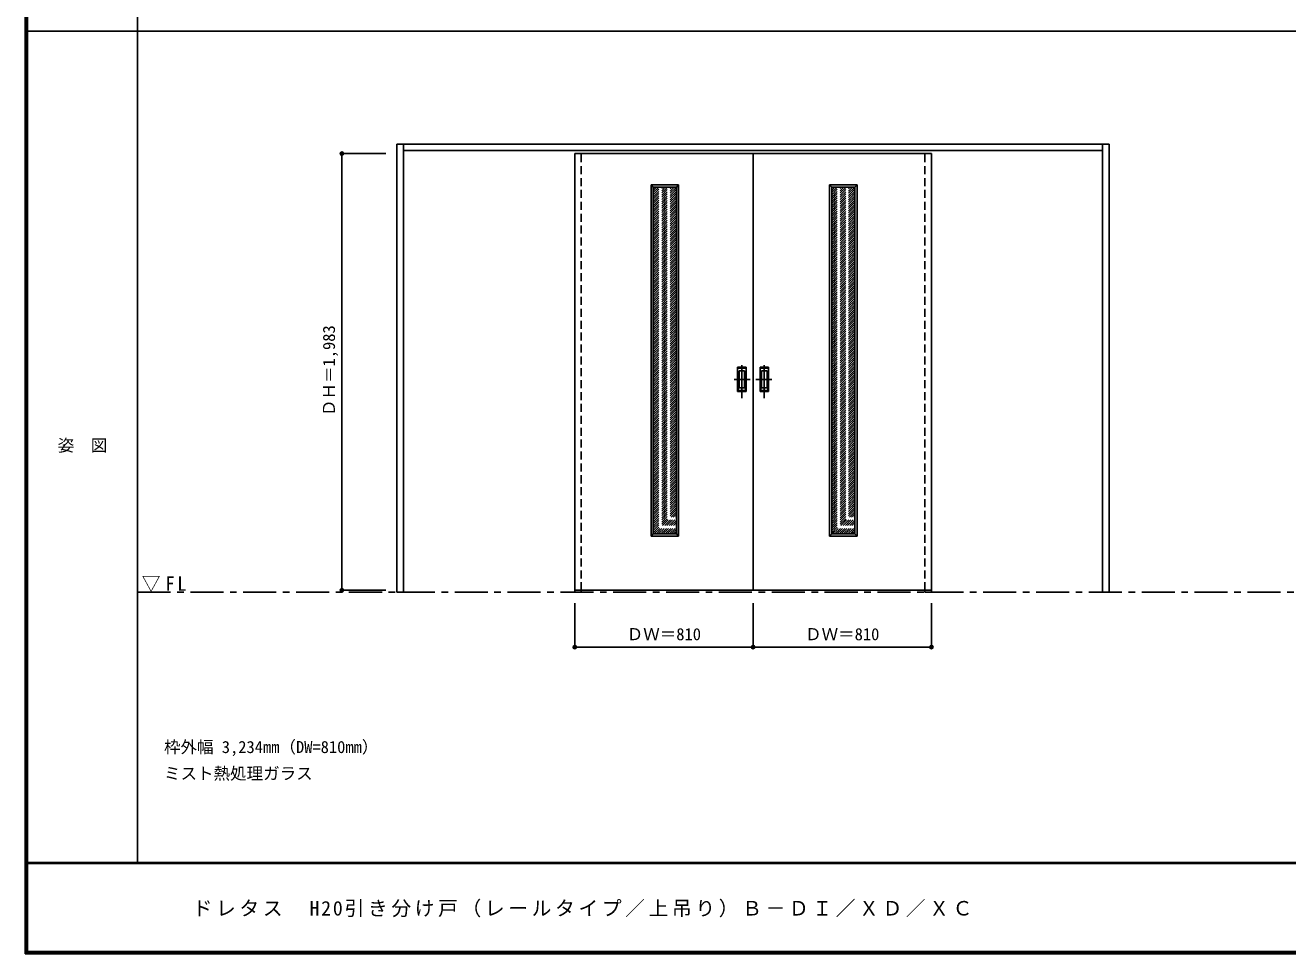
# Model space of a CAD drawing. Units: millimetres, scale not verified. Extents: x -6000 to 5700, y -4307 to 4260.
# Drawn here: x -6000 to -267, y -4205 to 12 of the extents above; entities that cross this region are included whole.
import ezdxf
from ezdxf.enums import TextEntityAlignment as Align

# ---------------------------------------------------------------- set-up
doc = ezdxf.new("R2010")
doc.units = ezdxf.units.MM
doc.header["$LTSCALE"] = 30
doc.header["$PDMODE"] = 32
doc.header["$PDSIZE"] = 15
doc.linetypes.add('CHAIN1', pattern=[8, 5, -1, 1, -1])
doc.linetypes.add('DASHED1', pattern=[1.8, 1.2, -0.6])
for name, color, linetype in [('0-1_通り芯', 7, 'CHAIN1'), ('0-2_扉', 7, 'Continuous'), ('0-4_枠', 3, 'Continuous'), ('0-6_引手', 7, 'Continuous'), ('0-A_文字', 7, 'Continuous'), ('0-B_寸法', 7, 'Continuous'), ('0-C_ハッチ', 4, 'DASHED1'), ('F-1_枠', 6, 'Continuous'), ('F-A_文字', 7, 'Continuous')]:
    doc.layers.add(name, color=color, linetype=linetype)
doc.styles.add('ＭＳ ゴシック', font='')
doc.styles.get('ＭＳ ゴシック').set_extended_font_data('MS Gothic')

msp = doc.modelspace()

# ---------------------------------------------------------------- linework, layer by layer
at = {"layer": '0-1_通り芯'}
msp.add_line((-5490, -2562.5), (100, -2562.5), dxfattribs=at)
at = {"layer": '0-2_扉', "color": 3}
for p, q in [((-3505, -571), (-2695, -571)), ((-3505, -2554), (-3505, -571)), ((-1885, -571), (-2695, -571)), ((-1885, -2554), (-1885, -571)), ((-3148, -723.5), (-3043, -723.5)), ((-3043, -723.5), (-3043, -2298.5)), ((-2338, -723.5), (-2233, -723.5)), ((-2233, -723.5), (-2233, -2298.5)), ((-3505, -2554), (-2695, -2554))]:
    msp.add_line(p, q, dxfattribs=at)
at = {"layer": '0-2_扉', "color": 4, "linetype": 'DASHED1'}
for p, q in [((-3475, -2554), (-3475, -571)), ((-1915, -2554), (-1915, -571))]:
    msp.add_line(p, q, dxfattribs=at)
at = {"layer": '0-2_扉'}
for p, q in [((-3158, -713.5), (-3148, -723.5)), ((-3158, -713.5), (-3033, -713.5)), ((-3158, -2308.5), (-3158, -713.5)), ((-3033, -713.5), (-3043, -723.5)), ((-3033, -713.5), (-3033, -2308.5)), ((-2348, -713.5), (-2338, -723.5)), ((-2348, -713.5), (-2223, -713.5)), ((-2348, -2308.5), (-2348, -713.5)), ((-2223, -713.5), (-2233, -723.5)), ((-2223, -713.5), (-2223, -2308.5)), ((-3148, -2298.5), (-3158, -2308.5)), ((-3158, -2308.5), (-3033, -2308.5)), ((-3043, -2298.5), (-3033, -2308.5)), ((-2338, -2298.5), (-2348, -2308.5)), ((-2348, -2308.5), (-2223, -2308.5)), ((-2233, -2298.5), (-2223, -2308.5))]:
    msp.add_line(p, q, dxfattribs=at)
at = {"layer": '0-2_扉', "color": 3}
for points in [[(-1885, -2554), (-2695, -2554), (-2695, -571)], [(-3148, -723.5), (-3148, -2298.5), (-3043, -2298.5)], [(-2338, -723.5), (-2338, -2298.5), (-2233, -2298.5)]]:
    msp.add_lwpolyline(points, dxfattribs=at)
at = {"layer": '0-4_枠'}
for p, q in [((-4312, -2562.5), (-4312, -527.5)), ((-4312, -527.5), (-1078, -527.5)), ((-4282, -2562.5), (-4282, -527.5)), ((-4282, -557.5), (-1108, -557.5)), ((-1108, -2562.5), (-1108, -527.5)), ((-1078, -2562.5), (-1078, -527.5)), ((-4282, -2562.5), (-4312, -2562.5)), ((-3505, -2554), (-3505, -2562.5)), ((-3505, -2562.5), (-3475, -2562.5)), ((-3475, -2554), (-3475, -2562.5)), ((-1915, -2554), (-1915, -2562.5)), ((-1915, -2562.5), (-1885, -2562.5)), ((-1885, -2554), (-1885, -2562.5)), ((-1078, -2562.5), (-1108, -2562.5))]:
    msp.add_line(p, q, dxfattribs=at)
at = {"layer": '0-4_枠', "color": 4, "linetype": 'DASHED1'}
for p, q in [((-3505, -2554.5), (-3505, -557.5)), ((-3475, -2554.5), (-3475, -557.5)), ((-1915, -2554.5), (-1915, -557.5)), ((-1885, -2554.5), (-1885, -557.5))]:
    msp.add_line(p, q, dxfattribs=at)
at = {"layer": '0-6_引手'}
for p, q in [((-2727, -1541.5), (-2765, -1541.5)), ((-2765, -1651.5), (-2765, -1541.5)), ((-2727, -1651.5), (-2727, -1541.5)), ((-2663, -1541.5), (-2625, -1541.5)), ((-2663, -1651.5), (-2663, -1541.5)), ((-2625, -1651.5), (-2625, -1541.5)), ((-2733.5, -1557.5), (-2758.5, -1557.5)), ((-2758.5, -1635.5), (-2758.5, -1557.5)), ((-2733.5, -1635.5), (-2733.5, -1557.5)), ((-2656.5, -1557.5), (-2631.5, -1557.5)), ((-2656.5, -1635.5), (-2656.5, -1557.5)), ((-2631.5, -1635.5), (-2631.5, -1557.5)), ((-2727, -1651.5), (-2765, -1651.5)), ((-2733.5, -1635.5), (-2758.5, -1635.5)), ((-2663, -1651.5), (-2625, -1651.5)), ((-2656.5, -1635.5), (-2631.5, -1635.5))]:
    msp.add_line(p, q, dxfattribs=at)
at = {"layer": '0-6_引手', "linetype": 'DASHED1'}
for p, q in [((-2762, -1647.5), (-2762, -1545.5)), ((-2628, -1647.5), (-2628, -1545.5)), ((-2730, -1647.5), (-2762, -1647.5)), ((-2660, -1647.5), (-2628, -1647.5))]:
    msp.add_line(p, q, dxfattribs=at)
at = {"layer": '0-6_引手', "linetype": 'CHAIN1'}
for p, q in [((-2746, -1681.73), (-2746, -1510.88)), ((-2644, -1681.73), (-2644, -1510.88)), ((-2707.93, -1596.5), (-2780.44, -1596.5)), ((-2682.07, -1596.5), (-2609.56, -1596.5))]:
    msp.add_line(p, q, dxfattribs=at)
at = {"layer": '0-6_引手', "linetype": 'DASHED1'}
for points in [[(-2730, -1647.5), (-2730, -1545.5), (-2762, -1545.5)], [(-2660, -1647.5), (-2660, -1545.5), (-2628, -1545.5)]]:
    msp.add_lwpolyline(points, dxfattribs=at)
at = {"layer": '0-B_寸法', "color": 4}
for p, q in [((-4562, -571), (-4362, -571)), ((-4562, -571), (-4562, -2554)), ((-4562, -2554), (-4362, -2554)), ((-3505, -2812.5), (-3505, -2612.5)), ((-2695, -2812.5), (-2695, -2612.5)), ((-1885, -2812.5), (-1885, -2612.5)), ((-3505, -2812.5), (-1885, -2812.5))]:
    msp.add_line(p, q, dxfattribs=at)
at = {"layer": '0-B_寸法'}
for p in [(-4562, -571), (-4562, -2554), (-3505, -2812.5), (-2695, -2812.5), (-1885, -2812.5)]:
    msp.add_point(p, dxfattribs=at)
at = {"layer": '0-C_ハッチ'}
for p, q in [((-3148, -827.5), (-3044, -723.5)), ((-3148, -817.6), (-3053.9, -723.5)), ((-3148, -807.7), (-3063.8, -723.5)), ((-3148, -797.8), (-3073.7, -723.5)), ((-3148, -787.9), (-3083.6, -723.5)), ((-3148, -778), (-3093.5, -723.5)), ((-3148, -768.1), (-3103.4, -723.5)), ((-3148, -758.2), (-3113.3, -723.5)), ((-3148, -748.3), (-3123.2, -723.5)), ((-3148, -738.4), (-3133.1, -723.5)), ((-3148, -728.5), (-3142.99, -723.5)), ((-3148, -837.4), (-3043, -732.4)), ((-3148, -847.3), (-3043, -742.3)), ((-2338, -827.5), (-2234, -723.5)), ((-2338, -817.6), (-2243.9, -723.5)), ((-2338, -807.7), (-2253.8, -723.5)), ((-2338, -797.8), (-2263.7, -723.5)), ((-2338, -787.9), (-2273.6, -723.5)), ((-2338, -778), (-2283.5, -723.5)), ((-2338, -768.1), (-2293.4, -723.5)), ((-2338, -758.2), (-2303.3, -723.5)), ((-2338, -748.3), (-2313.2, -723.5)), ((-2338, -738.4), (-2323.1, -723.5)), ((-2338, -728.5), (-2332.99, -723.5)), ((-2338, -837.4), (-2233, -732.4)), ((-2338, -847.3), (-2233, -742.3)), ((-3148, -857.2), (-3043, -752.2)), ((-3148, -867.1), (-3043, -762.1)), ((-3148, -877), (-3043, -772)), ((-3148, -886.9), (-3043, -781.9)), ((-3148, -896.8), (-3043, -791.8)), ((-3148, -906.7), (-3043, -801.7)), ((-2338, -857.2), (-2233, -752.2)), ((-2338, -867.1), (-2233, -762.1)), ((-2338, -877), (-2233, -772)), ((-2338, -886.9), (-2233, -781.9)), ((-2338, -896.8), (-2233, -791.8)), ((-2338, -906.7), (-2233, -801.7)), ((-3148, -916.6), (-3043, -811.6)), ((-3148, -926.49), (-3043, -821.5)), ((-3148, -936.39), (-3043, -831.39)), ((-3148, -946.29), (-3043, -841.29)), ((-3148, -956.19), (-3043, -851.19)), ((-2338, -916.6), (-2233, -811.6)), ((-2338, -926.49), (-2233, -821.5)), ((-2338, -936.39), (-2233, -831.39)), ((-2338, -946.29), (-2233, -841.29)), ((-2338, -956.19), (-2233, -851.19)), ((-3148, -966.09), (-3043, -861.09)), ((-3148, -975.99), (-3043, -870.99)), ((-3148, -985.89), (-3043, -880.89)), ((-3148, -995.79), (-3043, -890.79)), ((-3148, -1005.69), (-3043, -900.69)), ((-3148, -1015.59), (-3043, -910.59)), ((-2338, -966.09), (-2233, -861.09)), ((-2338, -975.99), (-2233, -870.99)), ((-2338, -985.89), (-2233, -880.89)), ((-2338, -995.79), (-2233, -890.79)), ((-2338, -1005.69), (-2233, -900.69)), ((-2338, -1015.59), (-2233, -910.59)), ((-3148, -1025.49), (-3043, -920.49)), ((-3148, -1035.39), (-3043, -930.39)), ((-3148, -1045.29), (-3043, -940.29)), ((-3148, -1055.19), (-3043, -950.19)), ((-3148, -1065.09), (-3043, -960.09)), ((-3148, -1074.99), (-3043, -969.99)), ((-2338, -1025.49), (-2233, -920.49)), ((-2338, -1035.39), (-2233, -930.39)), ((-2338, -1045.29), (-2233, -940.29)), ((-2338, -1055.19), (-2233, -950.19)), ((-2338, -1065.09), (-2233, -960.09)), ((-2338, -1074.99), (-2233, -969.99)), ((-3148, -1084.89), (-3043, -979.89)), ((-3148, -1094.79), (-3043, -989.79)), ((-3148, -1104.69), (-3043, -999.69)), ((-3148, -1114.59), (-3043, -1009.59)), ((-3148, -1124.48), (-3043, -1019.48)), ((-3148, -1134.38), (-3043, -1029.38)), ((-2338, -1084.89), (-2233, -979.89)), ((-2338, -1094.79), (-2233, -989.79)), ((-2338, -1104.69), (-2233, -999.69)), ((-2338, -1114.59), (-2233, -1009.59)), ((-2338, -1124.48), (-2233, -1019.48)), ((-2338, -1134.38), (-2233, -1029.38)), ((-3148, -1144.28), (-3043, -1039.28)), ((-3148, -1154.18), (-3043, -1049.18)), ((-3148, -1164.08), (-3043, -1059.08)), ((-3148, -1173.98), (-3043, -1068.98)), ((-3148, -1183.88), (-3043, -1078.88)), ((-3148, -1193.78), (-3043, -1088.78)), ((-2338, -1144.28), (-2233, -1039.28)), ((-2338, -1154.18), (-2233, -1049.18)), ((-2338, -1164.08), (-2233, -1059.08)), ((-2338, -1173.98), (-2233, -1068.98)), ((-2338, -1183.88), (-2233, -1078.88)), ((-2338, -1193.78), (-2233, -1088.78)), ((-3148, -1203.68), (-3043, -1098.68)), ((-3148, -1213.58), (-3043, -1108.58)), ((-3148, -1223.48), (-3043, -1118.48)), ((-3148, -1233.38), (-3043, -1128.38)), ((-3148, -1243.28), (-3043, -1138.28)), ((-2338, -1203.68), (-2233, -1098.68)), ((-2338, -1213.58), (-2233, -1108.58)), ((-2338, -1223.48), (-2233, -1118.48)), ((-2338, -1233.38), (-2233, -1128.38)), ((-2338, -1243.28), (-2233, -1138.28)), ((-3148, -1253.18), (-3043, -1148.18)), ((-3148, -1263.08), (-3043, -1158.08)), ((-3148, -1272.98), (-3043, -1167.98)), ((-3148, -1282.88), (-3043, -1177.88)), ((-3148, -1292.78), (-3043, -1187.78)), ((-3148, -1302.68), (-3043, -1197.68)), ((-2338, -1253.18), (-2233, -1148.18)), ((-2338, -1263.08), (-2233, -1158.08)), ((-2338, -1272.98), (-2233, -1167.98)), ((-2338, -1282.88), (-2233, -1177.88)), ((-2338, -1292.78), (-2233, -1187.78)), ((-2338, -1302.68), (-2233, -1197.68)), ((-3148, -1312.58), (-3043, -1207.58)), ((-3148, -1322.47), (-3043, -1217.47)), ((-3148, -1332.37), (-3043, -1227.37)), ((-3148, -1342.27), (-3043, -1237.27)), ((-3148, -1352.17), (-3043, -1247.17)), ((-3148, -1362.07), (-3043, -1257.07)), ((-2338, -1312.58), (-2233, -1207.58)), ((-2338, -1322.47), (-2233, -1217.47)), ((-2338, -1332.37), (-2233, -1227.37)), ((-2338, -1342.27), (-2233, -1237.27)), ((-2338, -1352.17), (-2233, -1247.17)), ((-2338, -1362.07), (-2233, -1257.07)), ((-3148, -1371.97), (-3043, -1266.97)), ((-3148, -1381.87), (-3043, -1276.87)), ((-3148, -1391.77), (-3043, -1286.77)), ((-3148, -1401.67), (-3043, -1296.67)), ((-3148, -1411.57), (-3043, -1306.57)), ((-3148, -1421.47), (-3043, -1316.47)), ((-2338, -1371.97), (-2233, -1266.97)), ((-2338, -1381.87), (-2233, -1276.87)), ((-2338, -1391.77), (-2233, -1286.77)), ((-2338, -1401.67), (-2233, -1296.67)), ((-2338, -1411.57), (-2233, -1306.57)), ((-2338, -1421.47), (-2233, -1316.47)), ((-3148, -1431.37), (-3043, -1326.37)), ((-3148, -1441.27), (-3043, -1336.27)), ((-3148, -1451.17), (-3043, -1346.17)), ((-3148, -1461.07), (-3043, -1356.07)), ((-3148, -1470.97), (-3043, -1365.97)), ((-3148, -1480.87), (-3043, -1375.87)), ((-2338, -1431.37), (-2233, -1326.37)), ((-2338, -1441.27), (-2233, -1336.27)), ((-2338, -1451.17), (-2233, -1346.17)), ((-2338, -1461.07), (-2233, -1356.07)), ((-2338, -1470.97), (-2233, -1365.97)), ((-2338, -1480.87), (-2233, -1375.87)), ((-3148, -1490.77), (-3043, -1385.77)), ((-3148, -1500.67), (-3043, -1395.67)), ((-3148, -1510.56), (-3043, -1405.57)), ((-3148, -1520.46), (-3043, -1415.46)), ((-3148, -1530.36), (-3043, -1425.36)), ((-2338, -1490.77), (-2233, -1385.77)), ((-2338, -1500.67), (-2233, -1395.67)), ((-2338, -1510.56), (-2233, -1405.57)), ((-2338, -1520.46), (-2233, -1415.46)), ((-2338, -1530.36), (-2233, -1425.36)), ((-3148, -1540.26), (-3043, -1435.26)), ((-3148, -1550.16), (-3043, -1445.16)), ((-3148, -1560.06), (-3043, -1455.06)), ((-3148, -1569.96), (-3043, -1464.96)), ((-3148, -1579.86), (-3043, -1474.86)), ((-3148, -1589.76), (-3043, -1484.76)), ((-2338, -1540.26), (-2233, -1435.26)), ((-2338, -1550.16), (-2233, -1445.16)), ((-2338, -1560.06), (-2233, -1455.06)), ((-2338, -1569.96), (-2233, -1464.96)), ((-2338, -1579.86), (-2233, -1474.86)), ((-2338, -1589.76), (-2233, -1484.76)), ((-3148, -1599.66), (-3043, -1494.66)), ((-3148, -1609.56), (-3043, -1504.56)), ((-3148, -1619.46), (-3043, -1514.46)), ((-3148, -1629.36), (-3043, -1524.36)), ((-3148, -1639.26), (-3043, -1534.26)), ((-3148, -1649.16), (-3043, -1544.16)), ((-2338, -1599.66), (-2233, -1494.66)), ((-2338, -1609.56), (-2233, -1504.56)), ((-2338, -1619.46), (-2233, -1514.46)), ((-2338, -1629.36), (-2233, -1524.36)), ((-2338, -1639.26), (-2233, -1534.26)), ((-2338, -1649.16), (-2233, -1544.16)), ((-3148, -1659.06), (-3043, -1554.06)), ((-3148, -1668.96), (-3043, -1563.96)), ((-3148, -1678.86), (-3043, -1573.86)), ((-3148, -1688.76), (-3043, -1583.76)), ((-3148, -1698.66), (-3043, -1593.66)), ((-3148, -1708.55), (-3043, -1603.56)), ((-2338, -1659.06), (-2233, -1554.06)), ((-2338, -1668.96), (-2233, -1563.96)), ((-2338, -1678.86), (-2233, -1573.86)), ((-2338, -1688.76), (-2233, -1583.76)), ((-2338, -1698.66), (-2233, -1593.66)), ((-2338, -1708.55), (-2233, -1603.56)), ((-3148, -1718.45), (-3043, -1613.45)), ((-3148, -1728.35), (-3043, -1623.35)), ((-3148, -1738.25), (-3043, -1633.25)), ((-3148, -1748.15), (-3043, -1643.15)), ((-3148, -1758.05), (-3043, -1653.05)), ((-2338, -1718.45), (-2233, -1613.45)), ((-2338, -1728.35), (-2233, -1623.35)), ((-2338, -1738.25), (-2233, -1633.25)), ((-2338, -1748.15), (-2233, -1643.15)), ((-2338, -1758.05), (-2233, -1653.05)), ((-3148, -1767.95), (-3043, -1662.95)), ((-3148, -1777.85), (-3043, -1672.85)), ((-3148, -1787.75), (-3043, -1682.75)), ((-3148, -1797.65), (-3043, -1692.65)), ((-3148, -1807.55), (-3043, -1702.55)), ((-3148, -1817.45), (-3043, -1712.45)), ((-2338, -1767.95), (-2233, -1662.95)), ((-2338, -1777.85), (-2233, -1672.85)), ((-2338, -1787.75), (-2233, -1682.75)), ((-2338, -1797.65), (-2233, -1692.65)), ((-2338, -1807.55), (-2233, -1702.55)), ((-2338, -1817.45), (-2233, -1712.45)), ((-3148, -1827.35), (-3043, -1722.35)), ((-3148, -1837.25), (-3043, -1732.25)), ((-3148, -1847.15), (-3043, -1742.15)), ((-3148, -1857.05), (-3043, -1752.05)), ((-3148, -1866.95), (-3043, -1761.95)), ((-3148, -1876.85), (-3043, -1771.85)), ((-2338, -1827.35), (-2233, -1722.35)), ((-2338, -1837.25), (-2233, -1732.25)), ((-2338, -1847.15), (-2233, -1742.15)), ((-2338, -1857.05), (-2233, -1752.05)), ((-2338, -1866.95), (-2233, -1761.95)), ((-2338, -1876.85), (-2233, -1771.85)), ((-3148, -1886.75), (-3043, -1781.75)), ((-3148, -1896.65), (-3043, -1791.65)), ((-3148, -1906.54), (-3043, -1801.55)), ((-3148, -1916.44), (-3043, -1811.44)), ((-3148, -1926.34), (-3043, -1821.34)), ((-3148, -1936.24), (-3043, -1831.24)), ((-2338, -1886.75), (-2233, -1781.75)), ((-2338, -1896.65), (-2233, -1791.65)), ((-2338, -1906.54), (-2233, -1801.55)), ((-2338, -1916.44), (-2233, -1811.44)), ((-2338, -1926.34), (-2233, -1821.34)), ((-2338, -1936.24), (-2233, -1831.24)), ((-3148, -1946.14), (-3043, -1841.14)), ((-3148, -1956.04), (-3043, -1851.04)), ((-3148, -1965.94), (-3043, -1860.94)), ((-3148, -1975.84), (-3043, -1870.84)), ((-3148, -1985.74), (-3043, -1880.74)), ((-3148, -1995.64), (-3043, -1890.64)), ((-2338, -1946.14), (-2233, -1841.14)), ((-2338, -1956.04), (-2233, -1851.04)), ((-2338, -1965.94), (-2233, -1860.94)), ((-2338, -1975.84), (-2233, -1870.84)), ((-2338, -1985.74), (-2233, -1880.74)), ((-2338, -1995.64), (-2233, -1890.64)), ((-3148, -2005.54), (-3043, -1900.54)), ((-3148, -2015.44), (-3043, -1910.44)), ((-3148, -2025.34), (-3043, -1920.34)), ((-3148, -2035.24), (-3043, -1930.24)), ((-3148, -2045.14), (-3043, -1940.14)), ((-2338, -2005.54), (-2233, -1900.54)), ((-2338, -2015.44), (-2233, -1910.44)), ((-2338, -2025.34), (-2233, -1920.34)), ((-2338, -2035.24), (-2233, -1930.24)), ((-2338, -2045.14), (-2233, -1940.14)), ((-3148, -2055.04), (-3043, -1950.04)), ((-3148, -2064.94), (-3043, -1959.94)), ((-3148, -2074.84), (-3043, -1969.84)), ((-3148, -2084.74), (-3043, -1979.74)), ((-3148, -2094.64), (-3043, -1989.64)), ((-3148, -2104.53), (-3043, -1999.53)), ((-2338, -2055.04), (-2233, -1950.04)), ((-2338, -2064.94), (-2233, -1959.94)), ((-2338, -2074.84), (-2233, -1969.84)), ((-2338, -2084.74), (-2233, -1979.74)), ((-2338, -2094.64), (-2233, -1989.64)), ((-2338, -2104.53), (-2233, -1999.53)), ((-3148, -2114.43), (-3043, -2009.43)), ((-3148, -2124.33), (-3043, -2019.33)), ((-3148, -2134.23), (-3043, -2029.23)), ((-3148, -2144.13), (-3043, -2039.13)), ((-3148, -2154.03), (-3043, -2049.03)), ((-3148, -2163.93), (-3043, -2058.93)), ((-2338, -2114.43), (-2233, -2009.43)), ((-2338, -2124.33), (-2233, -2019.33)), ((-2338, -2134.23), (-2233, -2029.23)), ((-2338, -2144.13), (-2233, -2039.13)), ((-2338, -2154.03), (-2233, -2049.03)), ((-2338, -2163.93), (-2233, -2058.93)), ((-3148, -2173.83), (-3043, -2068.83)), ((-3148, -2183.73), (-3043, -2078.73)), ((-3148, -2193.63), (-3043, -2088.63)), ((-3148, -2203.53), (-3043, -2098.53)), ((-3148, -2213.43), (-3043, -2108.43)), ((-3148, -2223.33), (-3043, -2118.33)), ((-2338, -2173.83), (-2233, -2068.83)), ((-2338, -2183.73), (-2233, -2078.73)), ((-2338, -2193.63), (-2233, -2088.63)), ((-2338, -2203.53), (-2233, -2098.53)), ((-2338, -2213.43), (-2233, -2108.43)), ((-2338, -2223.33), (-2233, -2118.33)), ((-3148, -2233.23), (-3043, -2128.23)), ((-3148, -2243.13), (-3043, -2138.13)), ((-3148, -2253.03), (-3043, -2148.03)), ((-3148, -2262.93), (-3043, -2157.93)), ((-3148, -2272.83), (-3043, -2167.83)), ((-3148, -2282.73), (-3043, -2177.73)), ((-2338, -2233.23), (-2233, -2128.23)), ((-2338, -2243.13), (-2233, -2138.13)), ((-2338, -2253.03), (-2233, -2148.03)), ((-2338, -2262.93), (-2233, -2157.93)), ((-2338, -2272.83), (-2233, -2167.83)), ((-2338, -2282.73), (-2233, -2177.73)), ((-3148, -2292.63), (-3043, -2187.63)), ((-3143.97, -2298.5), (-3043, -2197.52)), ((-3134.08, -2298.5), (-3043, -2207.42)), ((-3124.18, -2298.5), (-3043, -2217.32)), ((-3114.28, -2298.5), (-3043, -2227.22)), ((-2338, -2292.63), (-2233, -2187.63)), ((-2333.97, -2298.5), (-2233, -2197.52)), ((-2324.08, -2298.5), (-2233, -2207.42)), ((-2314.18, -2298.5), (-2233, -2217.32)), ((-2304.28, -2298.5), (-2233, -2227.22)), ((-3104.38, -2298.5), (-3043, -2237.12)), ((-3094.48, -2298.5), (-3043, -2247.02)), ((-3084.58, -2298.5), (-3043, -2256.92)), ((-3074.68, -2298.5), (-3043, -2266.82)), ((-3064.78, -2298.5), (-3043, -2276.72)), ((-3054.88, -2298.5), (-3043, -2286.62)), ((-2294.38, -2298.5), (-2233, -2237.12)), ((-2284.48, -2298.5), (-2233, -2247.02)), ((-2274.58, -2298.5), (-2233, -2256.92)), ((-2264.68, -2298.5), (-2233, -2266.82)), ((-2254.78, -2298.5), (-2233, -2276.72)), ((-2244.88, -2298.5), (-2233, -2286.62))]:
    msp.add_line(p, q, dxfattribs=at)
at = {"layer": 'F-1_枠'}
for p, q in [((-6000, 4175), (-6000, -4205)), ((-5995, 4175), (-5995, -4205)), ((-5990, 4175), (-5990, -4205)), ((-5490, 4175), (-5490, -3790)), ((-6000, -15.5), (5700, -15.5)), ((5700, -3790), (-6000, -3790)), ((5700, -3795), (-6000, -3795)), ((5700, -4195), (-6000, -4195)), ((5700, -4200), (-6000, -4200)), ((5700, -4205), (-6000, -4205))]:
    msp.add_line(p, q, dxfattribs=at)

# ---------------------------------------------------------------- texts
at = {"layer": '0-A_文字', "style": 'ＭＳ ゴシック'}
for s, p in [('枠外幅 3,234mm（DW=810mm）', (-5370, -3310)), ('ミスト熱処理ガラス', (-5370, -3430))]:
    msp.add_text(s, height=54.99, dxfattribs=at).set_placement(p, align=Align.BOTTOM_LEFT)
at = {"layer": '0-A_文字', "insert": (-5471.25, -2562.5), "char_height": 65.98, "attachment_point": 7, "style": 'ＭＳ ゴシック'}
msp.add_mtext('\\T1.26;\\W0.95;▽FL', dxfattribs=at)
at = {"layer": '0-B_寸法', "style": 'ＭＳ ゴシック'}
msp.add_text('ＤＨ＝1,983', height=54.99, rotation=90, dxfattribs=at).set_placement((-4577, -1762.75), align=Align.BOTTOM_LEFT)
for p in [(-3268.75, -2797.5), (-2458.75, -2797.5)]:
    msp.add_text('ＤＷ＝810', height=54.99, dxfattribs=at).set_placement(p, align=Align.BOTTOM_LEFT)
at = {"layer": 'F-A_文字', "style": 'ＭＳ ゴシック'}
msp.add_text('姿\u3000図', height=54.99, dxfattribs=at).set_placement((-5852.5, -1940.25), align=Align.BOTTOM_LEFT)
at = {"layer": 'F-A_文字', "insert": (-5240, -4040), "char_height": 65.98, "attachment_point": 7, "style": 'ＭＳ ゴシック'}
msp.add_mtext('\\T1.18;ドレタス\u3000H20引き分け戸（レールタイプ／上吊り）Ｂ－ＤＩ／ＸＤ／ＸＣ', dxfattribs=at)

doc.saveas('drawing.dxf')
